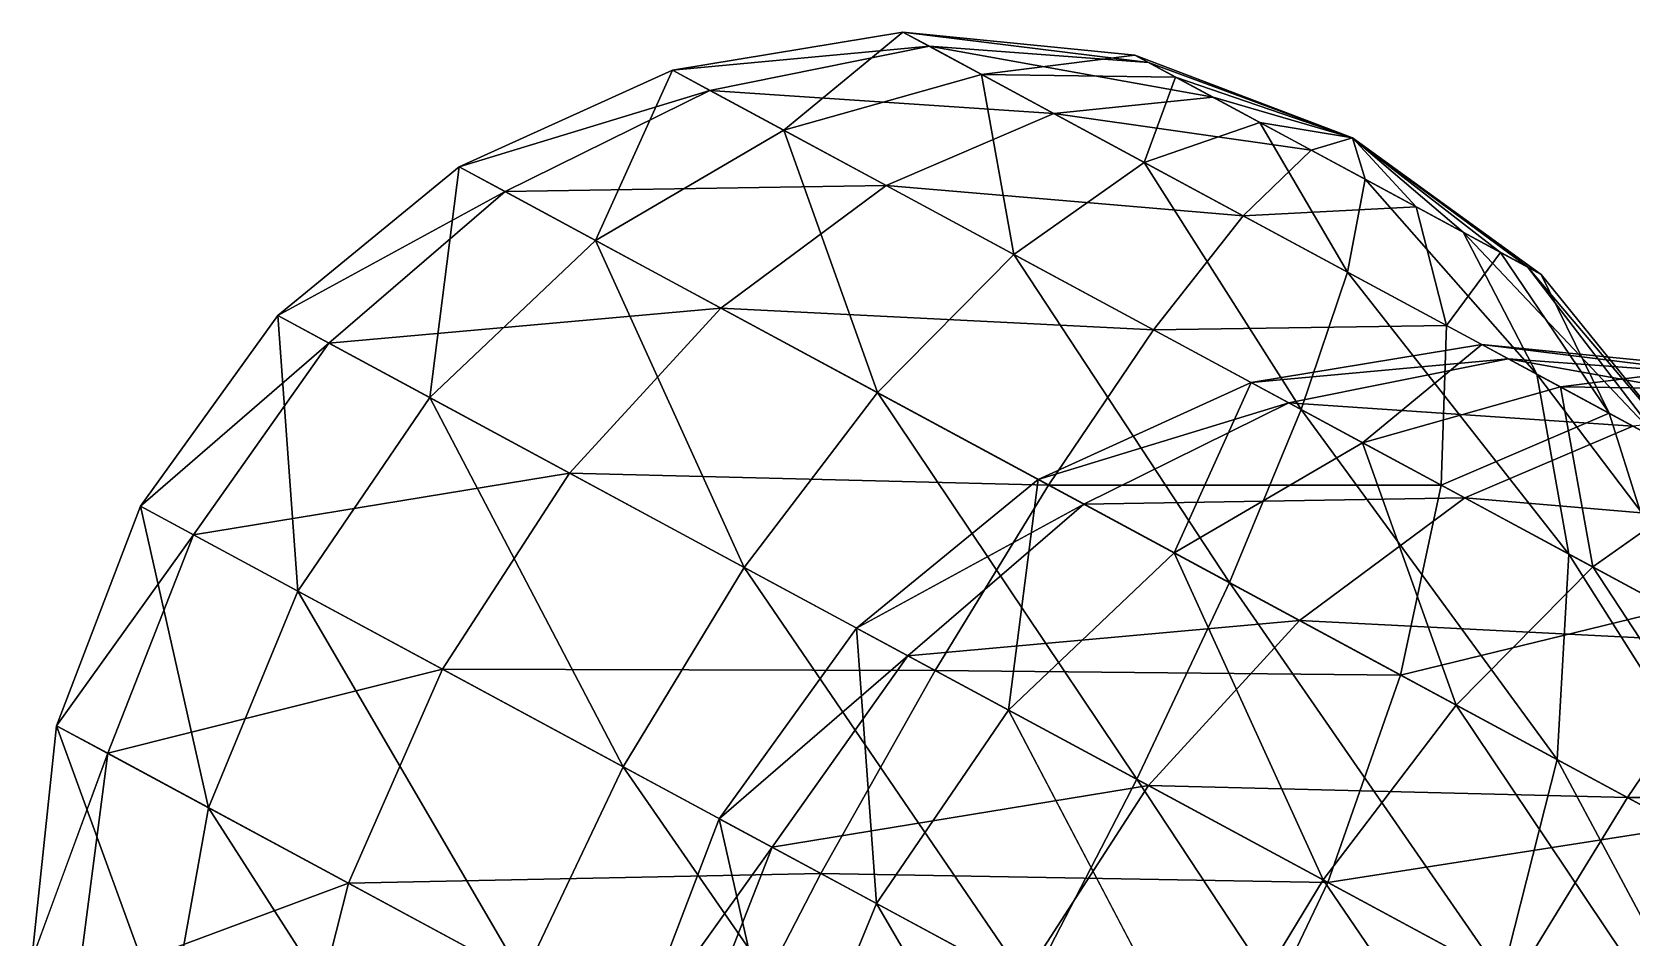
# Model space of a CAD drawing. Header units: metres. Extents: x -386 to 289, y -317 to 299.
# Drawn here: x -207.2 to -153.9, y 128.7 to 158.9 of the extents above; entities that cross this region are included whole.
import ezdxf

# ---------------------------------------------------------------- set-up
doc = ezdxf.new("R2010")
doc.units = ezdxf.units.M

msp = doc.modelspace()

# ---------------------------------------------------------------- linework, layer by layer
for points in [[(-177.28258, 158.38058, -405.7804), (-185.84984, 157.58594, -397.26187), (-178.16563, 158.85706, -398.08093), (-178.16553, 158.85716, -398.08084)], [(-178.16563, 158.85706, -398.08093), (-185.84984, 157.58594, -397.26187), (-182.13998, 155.58421, -387.1225), (-182.13988, 155.58432, -387.1224)], [(-178.16563, 158.85706, -398.08093), (-182.13998, 155.58421, -387.1225), (-175.54237, 157.44162, -390.9113), (-175.54227, 157.44173, -390.9112)], [(-169.97331, 157.84216, -403.02026), (-177.28258, 158.38058, -405.7804), (-178.16563, 158.85706, -398.08093), (-178.16553, 158.85716, -398.08084)], [(-169.97331, 157.84216, -403.02026), (-178.16563, 158.85706, -398.08093), (-170.43042, 158.0888, -399.03473), (-170.43031, 158.08891, -399.03464)], [(-170.43042, 158.0888, -399.03473), (-178.16563, 158.85706, -398.08093), (-175.54237, 157.44162, -390.9113), (-175.54227, 157.44173, -390.9112)], [(-177.28258, 158.38058, -405.7804), (-184.601, 156.91211, -408.15057), (-185.84984, 157.58594, -397.26187), (-185.84973, 157.58604, -397.26178)], [(-173.12982, 156.13988, -411.94662), (-184.601, 156.91211, -408.15057), (-177.28258, 158.38058, -405.7804), (-177.28247, 158.38069, -405.7803)], [(-167.82368, 156.6823, -406.21216), (-173.12982, 156.13988, -411.94662), (-177.28258, 158.38058, -405.7804), (-177.28247, 158.38069, -405.7803)], [(-167.82368, 156.6823, -406.21216), (-177.28258, 158.38058, -405.7804), (-169.97331, 157.84216, -403.02026), (-169.9732, 157.84227, -403.02017)], [(-170.43042, 158.0888, -399.03473), (-175.54237, 157.44162, -390.9113), (-169.07253, 157.35612, -395.32346), (-169.07242, 157.35623, -395.32336)], [(-163.17133, 155.33356, -400.0583), (-169.97331, 157.84216, -403.02026), (-170.43042, 158.0888, -399.03473), (-170.43031, 158.08891, -399.03464)], [(-163.17133, 155.33356, -400.0583), (-170.43042, 158.0888, -399.03473), (-169.07253, 157.35612, -395.32346), (-169.07242, 157.35623, -395.32336)], [(-184.601, 156.91211, -408.15057), (-192.95935, 154.36208, -396.6334), (-185.84984, 157.58594, -397.26187), (-185.84973, 157.58604, -397.26178)], [(-185.84984, 157.58594, -397.26187), (-192.95935, 154.36208, -396.6334), (-188.41574, 151.91048, -384.21524), (-188.41563, 151.91058, -384.21515)], [(-185.84984, 157.58594, -397.26187), (-188.41574, 151.91048, -384.21524), (-182.13998, 155.58421, -387.1225), (-182.13988, 155.58432, -387.1224)], [(-175.54237, 157.44162, -390.9113), (-182.13998, 155.58421, -387.1225), (-174.46552, 151.44328, -380.44922), (-174.46541, 151.44339, -380.44913)], [(-175.54237, 157.44162, -390.9113), (-174.46552, 151.44328, -380.44922), (-170.1157, 154.51355, -386.1926), (-170.1156, 154.51366, -386.1925)], [(-169.07253, 157.35612, -395.32346), (-175.54237, 157.44162, -390.9113), (-170.1157, 154.51355, -386.1926), (-170.1156, 154.51366, -386.1925)], [(-163.17133, 155.33356, -400.0583), (-167.82368, 156.6823, -406.21216), (-169.97331, 157.84216, -403.02026), (-169.9732, 157.84227, -403.02017)], [(-184.601, 156.91211, -408.15057), (-191.42986, 153.5368, -409.96927), (-192.95935, 154.36208, -396.6334), (-192.95924, 154.36218, -396.6333)], [(-178.72812, 153.74326, -416.87094), (-191.42986, 153.5368, -409.96927), (-184.601, 156.91211, -408.15057), (-184.60089, 156.91222, -408.15048)], [(-173.12982, 156.13988, -411.94662), (-178.72812, 153.74326, -416.87094), (-184.601, 156.91211, -408.15057), (-184.60089, 156.91222, -408.15048)], [(-169.07253, 157.35612, -395.32346), (-170.1157, 154.51355, -386.1926), (-166.26347, 155.84044, -392.88086), (-166.26337, 155.84055, -392.88077)], [(-163.17133, 155.33356, -400.0583), (-169.07253, 157.35612, -395.32346), (-166.26347, 155.84044, -392.88086), (-166.26337, 155.84055, -392.88077)], [(-164.55753, 154.91997, -407.7551), (-173.12982, 156.13988, -411.94662), (-167.82368, 156.6823, -406.21216), (-167.82358, 156.6824, -406.21207)], [(-163.17133, 155.33356, -400.0583), (-164.55753, 154.91997, -407.7551), (-167.82368, 156.6823, -406.21216), (-167.82358, 156.6824, -406.21207)], [(-167.82368, 156.6823, -406.21216), (-167.82368, 156.6823, -406.21216), (-164.55753, 154.91997, -407.7551), (-164.55742, 154.92007, -407.755)], [(-166.82008, 152.73534, -414.9274), (-178.72812, 153.74326, -416.87094), (-173.12982, 156.13988, -411.94662), (-173.12971, 156.13998, -411.94653)], [(-164.55753, 154.91997, -407.7551), (-166.82008, 152.73534, -414.9274), (-173.12982, 156.13988, -411.94662), (-173.12971, 156.13998, -411.94653)], [(-173.12982, 156.13988, -411.94662), (-173.12982, 156.13988, -411.94662), (-166.82008, 152.73534, -414.9274), (-166.81998, 152.73544, -414.9273)], [(-166.26347, 155.84044, -392.88086), (-170.1157, 154.51355, -386.1926), (-163.33969, 150.8574, -385.18918), (-163.33958, 150.85751, -385.1891)], [(-166.26347, 155.84044, -392.88086), (-163.33969, 150.8574, -385.18918), (-162.75595, 153.94789, -392.36148), (-162.75584, 153.948, -392.3614)], [(-163.17133, 155.33356, -400.0583), (-166.26347, 155.84044, -392.88086), (-162.75595, 153.94789, -392.36148), (-162.75584, 153.948, -392.3614)], [(-182.13998, 155.58421, -387.1225), (-188.41574, 151.91048, -384.21524), (-179.01646, 146.8389, -376.0422), (-179.01636, 146.839, -376.0421)], [(-182.13998, 155.58421, -387.1225), (-179.01646, 146.8389, -376.0422), (-174.46552, 151.44328, -380.44922), (-174.46541, 151.44339, -380.44913)], [(-163.17133, 155.33356, -400.0583), (-161.05, 153.02742, -407.23572), (-164.55753, 154.91997, -407.7551), (-164.55742, 154.92007, -407.755)], [(-163.17133, 155.33356, -400.0583), (-162.75595, 153.94789, -392.36148), (-159.48979, 152.18556, -393.90442), (-159.48969, 152.18567, -393.90433)], [(-163.17133, 155.33356, -400.0583), (-159.48979, 152.18556, -393.90442), (-157.34016, 151.0257, -397.0963), (-157.34006, 151.0258, -397.09622)], [(-163.17133, 155.33356, -400.0583), (-157.34016, 151.0257, -397.0963), (-156.88306, 150.77905, -401.08185), (-156.88295, 150.77916, -401.08176)], [(-163.17133, 155.33356, -400.0583), (-156.88306, 150.77905, -401.08185), (-158.24095, 151.51173, -404.79312), (-158.24084, 151.51184, -404.79303)], [(-163.17133, 155.33356, -400.0583), (-158.24095, 151.51173, -404.79312), (-161.05, 153.02742, -407.23572), (-161.0499, 153.02753, -407.23563)], [(-161.05, 153.02742, -407.23572), (-166.82008, 152.73534, -414.9274), (-164.55753, 154.91997, -407.7551), (-164.55742, 154.92007, -407.755)], [(-191.42986, 153.5368, -409.96927), (-199.00969, 149.40517, -396.2383), (-192.95935, 154.36208, -396.6334), (-192.95924, 154.36218, -396.6333)], [(-192.95935, 154.36208, -396.6334), (-199.00969, 149.40517, -396.2383), (-193.94194, 146.67076, -382.38766), (-193.94183, 146.67087, -382.38757)], [(-192.95935, 154.36208, -396.6334), (-193.94194, 146.67076, -382.38766), (-188.41574, 151.91048, -384.21524), (-188.41563, 151.91058, -384.21515)], [(-170.1157, 154.51355, -386.1926), (-174.46552, 151.44328, -380.44922), (-164.88278, 146.27272, -379.0302), (-164.88268, 146.27283, -379.03012)], [(-170.1157, 154.51355, -386.1926), (-164.88278, 146.27272, -379.0302), (-163.33969, 150.8574, -385.18918), (-163.33958, 150.85751, -385.1891)], [(-178.72812, 153.74326, -416.87094), (-184.23706, 149.65578, -420.6495), (-191.42986, 153.5368, -409.96927), (-191.42975, 153.53691, -409.96918)], [(-169.80481, 148.92851, -421.08636), (-184.23706, 149.65578, -420.6495), (-178.72812, 153.74326, -416.87094), (-178.72801, 153.74336, -416.87085)], [(-166.82008, 152.73534, -414.9274), (-169.80481, 148.92851, -421.08636), (-178.72812, 153.74326, -416.87094), (-178.72801, 153.74336, -416.87085)], [(-178.72812, 153.74326, -416.87094), (-178.72812, 153.74326, -416.87094), (-169.80481, 148.92851, -421.08636), (-169.8047, 148.92862, -421.08627)], [(-162.75595, 153.94789, -392.36148), (-163.33969, 150.8574, -385.18918), (-157.02995, 147.45287, -388.16995), (-157.02985, 147.45297, -388.16986)], [(-162.75595, 153.94789, -392.36148), (-157.02995, 147.45287, -388.16995), (-159.48979, 152.18556, -393.90442), (-159.48969, 152.18567, -393.90433)], [(-191.42986, 153.5368, -409.96927), (-197.30374, 148.4847, -411.11255), (-199.00969, 149.40517, -396.2383), (-199.00958, 149.40527, -396.23822)], [(-184.23706, 149.65578, -420.6495), (-197.30374, 148.4847, -411.11255), (-191.42986, 153.5368, -409.96927), (-191.42975, 153.53691, -409.96918)], [(-160.04407, 149.0792, -413.92398), (-169.80481, 148.92851, -421.08636), (-166.82008, 152.73534, -414.9274), (-166.81998, 152.73544, -414.9273)], [(-161.05, 153.02742, -407.23572), (-160.04407, 149.0792, -413.92398), (-166.82008, 152.73534, -414.9274), (-166.81998, 152.73544, -414.9273)], [(-158.24095, 151.51173, -404.79312), (-160.04407, 149.0792, -413.92398), (-161.05, 153.02742, -407.23572), (-161.0499, 153.02753, -407.23563)], [(-159.48979, 152.18556, -393.90442), (-157.02995, 147.45287, -388.16995), (-152.8772, 145.21216, -394.33618), (-152.87709, 145.21227, -394.3361)], [(-159.48979, 152.18556, -393.90442), (-152.8772, 145.21216, -394.33618), (-157.34016, 151.0257, -397.0963), (-157.34006, 151.0258, -397.09622)], [(-188.41574, 151.91048, -384.21524), (-193.94194, 146.67076, -382.38766), (-183.4584, 141.01416, -373.27182), (-183.4583, 141.01427, -373.27173)], [(-188.41574, 151.91048, -384.21524), (-183.4584, 141.01416, -373.27182), (-179.01646, 146.8389, -376.0422), (-179.01636, 146.839, -376.0421)], [(-174.46552, 151.44328, -380.44922), (-179.01646, 146.8389, -376.0422), (-167.28006, 140.50629, -374.30426), (-167.27995, 140.5064, -374.30417)], [(-174.46552, 151.44328, -380.44922), (-167.28006, 140.50629, -374.30426), (-164.88278, 146.27272, -379.0302), (-164.88268, 146.27283, -379.03012)], [(-158.24095, 151.51173, -404.79312), (-154.6174, 146.15112, -409.2053), (-160.04407, 149.0792, -413.92398), (-160.04396, 149.0793, -413.9239)], [(-156.88306, 150.77905, -401.08185), (-154.6174, 146.15112, -409.2053), (-158.24095, 151.51173, -404.79312), (-158.24084, 151.51184, -404.79303)], [(-157.34016, 151.0257, -397.0963), (-152.8772, 145.21216, -394.33618), (-151.99414, 144.73569, -402.03564), (-151.99403, 144.7358, -402.03555)], [(-157.34016, 151.0257, -397.0963), (-151.99414, 144.73569, -402.03564), (-156.88306, 150.77905, -401.08185), (-156.88295, 150.77916, -401.08176)], [(-163.33969, 150.8574, -385.18918), (-164.88278, 146.27272, -379.0302), (-155.95947, 141.45796, -383.24564), (-155.95937, 141.45807, -383.24554)], [(-163.33969, 150.8574, -385.18918), (-155.95947, 141.45796, -383.24564), (-157.02995, 147.45287, -388.16995), (-157.02985, 147.45297, -388.16986)], [(-156.88306, 150.77905, -401.08185), (-151.99414, 144.73569, -402.03564), (-154.6174, 146.15112, -409.2053), (-154.6173, 146.15123, -409.2052)], [(-197.30374, 148.4847, -411.11255), (-203.58852, 143.05304, -396.10358), (-199.00969, 149.40517, -396.2383), (-199.00958, 149.40527, -396.23822)], [(-199.00969, 149.40517, -396.2383), (-203.58852, 143.05304, -396.10358), (-198.342, 140.22217, -381.7643), (-198.34189, 140.22227, -381.76422)], [(-199.00969, 149.40517, -396.2383), (-198.342, 140.22217, -381.7643), (-193.94194, 146.67076, -382.38766), (-193.94183, 146.67087, -382.38757)], [(-184.23706, 149.65578, -420.6495), (-189.28123, 144.15598, -423.02478), (-197.30374, 148.4847, -411.11255), (-197.30363, 148.4848, -411.11246)], [(-173.30829, 143.75894, -425.81232), (-189.28123, 144.15598, -423.02478), (-184.23706, 149.65578, -420.6495), (-184.23695, 149.65588, -420.6494)], [(-169.80481, 148.92851, -421.08636), (-173.30829, 143.75894, -425.81232), (-184.23706, 149.65578, -420.6495), (-184.23695, 149.65588, -420.6494)], [(-184.23706, 149.65578, -420.6495), (-184.23706, 149.65578, -420.6495), (-173.30829, 143.75894, -425.81232), (-173.30818, 143.75905, -425.81223)], [(-160.22208, 143.75795, -419.66733), (-173.30829, 143.75894, -425.81232), (-169.80481, 148.92851, -421.08636), (-169.8047, 148.92862, -421.08627)], [(-160.04407, 149.0792, -413.92398), (-160.22208, 143.75795, -419.66733), (-169.80481, 148.92851, -421.08636), (-169.8047, 148.92862, -421.08627)], [(-154.6174, 146.15112, -409.2053), (-160.22208, 143.75795, -419.66733), (-160.04407, 149.0792, -413.92398), (-160.04396, 149.0793, -413.9239)], [(-197.30374, 148.4847, -411.11255), (-201.8224, 142.10008, -411.5025), (-203.58852, 143.05304, -396.10358), (-203.58841, 143.05315, -396.1035)], [(-189.28123, 144.15598, -423.02478), (-201.8224, 142.10008, -411.5025), (-197.30374, 148.4847, -411.11255), (-197.30363, 148.4848, -411.11246)], [(-157.98213, 147.96661, -574.06305), (-166.5494, 147.17197, -565.54456), (-158.86519, 148.44308, -566.3636), (-158.86508, 148.44319, -566.36346)], [(-158.86519, 148.44308, -566.3636), (-166.5494, 147.17197, -565.54456), (-162.83954, 145.17024, -555.40515), (-162.83943, 145.17035, -555.405)], [(-158.86519, 148.44308, -566.3636), (-162.83954, 145.17024, -555.40515), (-156.24193, 147.02765, -559.194), (-156.24182, 147.02776, -559.19385)], [(-150.67287, 147.42819, -571.3029), (-157.98213, 147.96661, -574.06305), (-158.86519, 148.44308, -566.3636), (-158.86508, 148.44319, -566.36346)], [(-150.67287, 147.42819, -571.3029), (-158.86519, 148.44308, -566.3636), (-151.12997, 147.67484, -567.3174), (-151.12987, 147.67494, -567.31726)], [(-151.12997, 147.67484, -567.3174), (-158.86519, 148.44308, -566.3636), (-156.24193, 147.02765, -559.194), (-156.24182, 147.02776, -559.19385)], [(-157.98213, 147.96661, -574.06305), (-165.30055, 146.49814, -576.4332), (-166.5494, 147.17197, -565.54456), (-166.54929, 147.17207, -565.54443)], [(-153.82938, 145.7259, -580.2293), (-165.30055, 146.49814, -576.4332), (-157.98213, 147.96661, -574.06305), (-157.98203, 147.96672, -574.0629)], [(-148.52324, 146.26833, -574.4948), (-153.82938, 145.7259, -580.2293), (-157.98213, 147.96661, -574.06305), (-157.98203, 147.96672, -574.0629)], [(-148.52324, 146.26833, -574.4948), (-157.98213, 147.96661, -574.06305), (-150.67287, 147.42819, -571.3029), (-150.67276, 147.4283, -571.3028)], [(-157.02995, 147.45287, -388.16995), (-155.95947, 141.45796, -383.24564), (-150.0866, 138.28912, -391.966), (-150.08649, 138.28923, -391.9659)], [(-157.02995, 147.45287, -388.16995), (-150.0866, 138.28912, -391.966), (-152.8772, 145.21216, -394.33618), (-152.87709, 145.21227, -394.3361)], [(-151.12997, 147.67484, -567.3174), (-156.24193, 147.02765, -559.194), (-149.77208, 146.94215, -563.6061), (-149.77197, 146.94226, -563.60596)], [(-179.01646, 146.8389, -376.0422), (-183.4584, 141.01416, -373.27182), (-170.36816, 133.95103, -371.3334), (-170.36806, 133.95114, -371.3333)], [(-179.01646, 146.8389, -376.0422), (-170.36816, 133.95103, -371.3334), (-167.28006, 140.50629, -374.30426), (-167.27995, 140.5064, -374.30417)], [(-165.30055, 146.49814, -576.4332), (-173.6589, 143.9481, -564.9161), (-166.5494, 147.17197, -565.54456), (-166.54929, 147.17207, -565.54443)], [(-166.5494, 147.17197, -565.54456), (-173.6589, 143.9481, -564.9161), (-169.1153, 141.4965, -552.49786), (-169.11519, 141.49661, -552.49774)], [(-166.5494, 147.17197, -565.54456), (-169.1153, 141.4965, -552.49786), (-162.83954, 145.17024, -555.40515), (-162.83943, 145.17035, -555.405)], [(-156.24193, 147.02765, -559.194), (-162.83954, 145.17024, -555.40515), (-155.16507, 141.02931, -548.7319), (-155.16496, 141.02942, -548.73175)], [(-156.24193, 147.02765, -559.194), (-155.16507, 141.02931, -548.7319), (-150.81526, 144.09958, -554.4752), (-150.81516, 144.09969, -554.4751)], [(-149.77208, 146.94215, -563.6061), (-156.24193, 147.02765, -559.194), (-150.81526, 144.09958, -554.4752), (-150.81516, 144.09969, -554.4751)], [(-193.94194, 146.67076, -382.38766), (-198.342, 140.22217, -381.7643), (-187.48865, 134.36601, -372.3269), (-187.48854, 134.36612, -372.3268)], [(-193.94194, 146.67076, -382.38766), (-187.48865, 134.36601, -372.3269), (-183.4584, 141.01416, -373.27182), (-183.4583, 141.01427, -373.27173)], [(-165.30055, 146.49814, -576.4332), (-172.12941, 143.12283, -578.25195), (-173.6589, 143.9481, -564.9161), (-173.6588, 143.94821, -564.91595)], [(-159.42767, 143.32928, -585.15356), (-172.12941, 143.12283, -578.25195), (-165.30055, 146.49814, -576.4332), (-165.30045, 146.49825, -576.4331)], [(-164.88278, 146.27272, -379.0302), (-167.28006, 140.50629, -374.30426), (-156.35129, 134.60944, -379.4671), (-156.35118, 134.60954, -379.467)], [(-153.82938, 145.7259, -580.2293), (-159.42767, 143.32928, -585.15356), (-165.30055, 146.49814, -576.4332), (-165.30045, 146.49825, -576.4331)], [(-164.88278, 146.27272, -379.0302), (-156.35129, 134.60944, -379.4671), (-155.95947, 141.45796, -383.24564), (-155.95937, 141.45807, -383.24554)], [(-154.6174, 146.15112, -409.2053), (-152.5476, 139.61702, -412.99408), (-160.22208, 143.75795, -419.66733), (-160.22197, 143.75806, -419.66724)], [(-147.51964, 142.32137, -583.21), (-159.42767, 143.32928, -585.15356), (-153.82938, 145.7259, -580.2293), (-153.82927, 145.72601, -580.2292)], [(-151.99414, 144.73569, -402.03564), (-152.5476, 139.61702, -412.99408), (-154.6174, 146.15112, -409.2053), (-154.6173, 146.15123, -409.2052)], [(-162.83954, 145.17024, -555.40515), (-169.1153, 141.4965, -552.49786), (-159.71602, 136.42493, -544.3248), (-159.71591, 136.42503, -544.3247)], [(-162.83954, 145.17024, -555.40515), (-159.71602, 136.42493, -544.3248), (-155.16507, 141.02931, -548.7319), (-155.16496, 141.02942, -548.73175)], [(-189.28123, 144.15598, -423.02478), (-193.51688, 137.61867, -423.83496), (-201.8224, 142.10008, -411.5025), (-201.8223, 142.10019, -411.5024)], [(-177.09177, 137.5789, -428.78317), (-193.51688, 137.61867, -423.83496), (-189.28123, 144.15598, -423.02478), (-189.28113, 144.15608, -423.0247)], [(-173.30829, 143.75894, -425.81232), (-177.09177, 137.5789, -428.78317), (-189.28123, 144.15598, -423.02478), (-189.28113, 144.15608, -423.0247)], [(-189.28123, 144.15598, -423.02478), (-189.28123, 144.15598, -423.02478), (-177.09177, 137.5789, -428.78317), (-177.09166, 137.57901, -428.78308)], [(-150.81526, 144.09958, -554.4752), (-155.16507, 141.02931, -548.7319), (-145.58234, 135.85875, -547.31287), (-145.58223, 135.85886, -547.31274)], [(-172.12941, 143.12283, -578.25195), (-179.70924, 138.9912, -564.521), (-173.6589, 143.9481, -564.9161), (-173.6588, 143.94821, -564.91595)], [(-173.6589, 143.9481, -564.9161), (-179.70924, 138.9912, -564.521), (-174.6415, 136.25679, -550.6703), (-174.64139, 136.2569, -550.67017)], [(-161.57188, 137.42632, -424.07437), (-177.09177, 137.5789, -428.78317), (-173.30829, 143.75894, -425.81232), (-173.30818, 143.75905, -425.81223)], [(-173.6589, 143.9481, -564.9161), (-174.6415, 136.25679, -550.6703), (-169.1153, 141.4965, -552.49786), (-169.11519, 141.49661, -552.49774)], [(-160.22208, 143.75795, -419.66733), (-161.57188, 137.42632, -424.07437), (-173.30829, 143.75894, -425.81232), (-173.30818, 143.75905, -425.81223)], [(-152.5476, 139.61702, -412.99408), (-161.57188, 137.42632, -424.07437), (-160.22208, 143.75795, -419.66733), (-160.22197, 143.75806, -419.66724)], [(-201.8224, 142.10008, -411.5025), (-206.3838, 135.73854, -396.2383), (-203.58852, 143.05304, -396.10358), (-203.58841, 143.05315, -396.1035)], [(-203.58852, 143.05304, -396.10358), (-206.3838, 135.73854, -396.2383), (-201.31606, 133.00414, -382.38766), (-201.31595, 133.00424, -382.38757)], [(-203.58852, 143.05304, -396.10358), (-201.31606, 133.00414, -382.38766), (-198.342, 140.22217, -381.7643), (-198.34189, 140.22227, -381.76422)], [(-172.12941, 143.12283, -578.25195), (-178.0033, 138.07072, -579.3952), (-179.70924, 138.9912, -564.521), (-179.70914, 138.9913, -564.5209)], [(-164.93661, 139.2418, -588.9321), (-178.0033, 138.07072, -579.3952), (-172.12941, 143.12283, -578.25195), (-172.1293, 143.12294, -578.25183)], [(-159.42767, 143.32928, -585.15356), (-164.93661, 139.2418, -588.9321), (-172.12941, 143.12283, -578.25195), (-172.1293, 143.12294, -578.25183)], [(-150.50436, 138.51454, -589.369), (-164.93661, 139.2418, -588.9321), (-159.42767, 143.32928, -585.15356), (-159.42757, 143.32939, -585.15344)], [(-147.51964, 142.32137, -583.21), (-150.50436, 138.51454, -589.369), (-159.42767, 143.32928, -585.15356), (-159.42757, 143.32939, -585.15344)], [(-159.42767, 143.32928, -585.15356), (-159.42767, 143.32928, -585.15356), (-150.50436, 138.51454, -589.369), (-150.50426, 138.51465, -589.3689)], [(-201.8224, 142.10008, -411.5025), (-204.67786, 134.81807, -411.11255), (-206.3838, 135.73854, -396.2383), (-206.3837, 135.73865, -396.23822)], [(-193.51688, 137.61867, -423.83496), (-204.67786, 134.81807, -411.11255), (-201.8224, 142.10008, -411.5025), (-201.8223, 142.10019, -411.5024)], [(-169.1153, 141.4965, -552.49786), (-174.6415, 136.25679, -550.6703), (-164.15796, 130.60019, -541.5545), (-164.15785, 130.6003, -541.5544)], [(-169.1153, 141.4965, -552.49786), (-164.15796, 130.60019, -541.5545), (-159.71602, 136.42493, -544.3248), (-159.71591, 136.42503, -544.3247)], [(-155.95947, 141.45796, -383.24564), (-156.35129, 134.60944, -379.4671), (-149.1585, 130.72841, -390.1473), (-149.15839, 130.72852, -390.14722)], [(-155.95947, 141.45796, -383.24564), (-149.1585, 130.72841, -390.1473), (-150.0866, 138.28912, -391.966), (-150.08649, 138.28923, -391.9659)], [(-183.4584, 141.01416, -373.27182), (-187.48865, 134.36601, -372.3269), (-173.93661, 127.053734, -370.3201), (-173.93651, 127.05383, -370.32)], [(-183.4584, 141.01416, -373.27182), (-173.93661, 127.053734, -370.3201), (-170.36816, 133.95103, -371.3334), (-170.36806, 133.95114, -371.3333)], [(-155.16507, 141.02931, -548.7319), (-159.71602, 136.42493, -544.3248), (-147.97961, 130.09232, -542.5869), (-147.9795, 130.09242, -542.5868)], [(-155.16507, 141.02931, -548.7319), (-147.97961, 130.09232, -542.5869), (-145.58234, 135.85875, -547.31287), (-145.58223, 135.85886, -547.31274)], [(-167.28006, 140.50629, -374.30426), (-170.36816, 133.95103, -371.3334), (-158.1787, 127.373955, -377.0918), (-158.17859, 127.374054, -377.0917)], [(-167.28006, 140.50629, -374.30426), (-158.1787, 127.373955, -377.0918), (-156.35129, 134.60944, -379.4671), (-156.35118, 134.60954, -379.467)], [(-198.342, 140.22217, -381.7643), (-201.31606, 133.00414, -382.38766), (-190.83252, 127.34753, -373.27182), (-190.83241, 127.347626, -373.27173)], [(-198.342, 140.22217, -381.7643), (-190.83252, 127.34753, -373.27182), (-187.48865, 134.36601, -372.3269), (-187.48854, 134.36612, -372.3268)], [(-152.5476, 139.61702, -412.99408), (-152.1726, 132.35474, -415.90134), (-161.57188, 137.42632, -424.07437), (-161.57178, 137.42642, -424.07428)], [(-178.0033, 138.07072, -579.3952), (-184.28807, 132.63907, -564.3862), (-179.70924, 138.9912, -564.521), (-179.70914, 138.9913, -564.5209)], [(-179.70924, 138.9912, -564.521), (-184.28807, 132.63907, -564.3862), (-179.04155, 129.8082, -550.04694), (-179.04144, 129.8083, -550.0468)], [(-179.70924, 138.9912, -564.521), (-179.04155, 129.8082, -550.04694), (-174.6415, 136.25679, -550.6703), (-174.64139, 136.2569, -550.67017)], [(-164.93661, 139.2418, -588.9321), (-169.98079, 133.742, -591.30743), (-178.0033, 138.07072, -579.3952), (-178.00319, 138.07083, -579.3951)], [(-154.00784, 133.34497, -594.095), (-169.98079, 133.742, -591.30743), (-164.93661, 139.2418, -588.9321), (-164.93651, 139.24191, -588.932)], [(-150.50436, 138.51454, -589.369), (-154.00784, 133.34497, -594.095), (-164.93661, 139.2418, -588.9321), (-164.93651, 139.24191, -588.932)], [(-164.93661, 139.2418, -588.9321), (-164.93661, 139.2418, -588.9321), (-154.00784, 133.34497, -594.095), (-154.00774, 133.34508, -594.09485)], [(-140.92163, 133.34398, -587.95), (-154.00784, 133.34497, -594.095), (-150.50436, 138.51454, -589.369), (-150.50426, 138.51465, -589.3689)], [(-178.0033, 138.07072, -579.3952), (-182.52196, 131.68611, -579.78516), (-184.28807, 132.63907, -564.3862), (-184.28796, 132.63918, -564.3861)], [(-169.98079, 133.742, -591.30743), (-182.52196, 131.68611, -579.78516), (-178.0033, 138.07072, -579.3952), (-178.00319, 138.07083, -579.3951)], [(-193.51688, 137.61867, -423.83496), (-196.65535, 130.48935, -423.02478), (-204.67786, 134.81807, -411.11255), (-204.67775, 134.81818, -411.11246)], [(-180.89742, 130.80957, -429.79648), (-196.65535, 130.48935, -423.02478), (-193.51688, 137.61867, -423.83496), (-193.51677, 137.61877, -423.83487)], [(-177.09177, 137.5789, -428.78317), (-180.89742, 130.80957, -429.79648), (-193.51688, 137.61867, -423.83496), (-193.51677, 137.61877, -423.83487)], [(-193.51688, 137.61867, -423.83496), (-193.51688, 137.61867, -423.83496), (-180.89742, 130.80957, -429.79648), (-180.89731, 130.80968, -429.7964)], [(-164.00151, 130.51578, -426.84476), (-180.89742, 130.80957, -429.79648), (-177.09177, 137.5789, -428.78317), (-177.09166, 137.57901, -428.78308)], [(-161.57188, 137.42632, -424.07437), (-164.00151, 130.51578, -426.84476), (-177.09177, 137.5789, -428.78317), (-177.09166, 137.57901, -428.78308)], [(-152.1726, 132.35474, -415.90134), (-164.00151, 130.51578, -426.84476), (-161.57188, 137.42632, -424.07437), (-161.57178, 137.42642, -424.07428)], [(-174.6415, 136.25679, -550.6703), (-179.04155, 129.8082, -550.04694), (-168.1882, 123.95204, -540.60956), (-168.1881, 123.95214, -540.60944)], [(-174.6415, 136.25679, -550.6703), (-168.1882, 123.95204, -540.60956), (-164.15796, 130.60019, -541.5545), (-164.15785, 130.6003, -541.5544)], [(-159.71602, 136.42493, -544.3248), (-164.15796, 130.60019, -541.5545), (-151.06772, 123.53706, -539.616), (-151.06761, 123.53716, -539.6159)], [(-159.71602, 136.42493, -544.3248), (-151.06772, 123.53706, -539.616), (-147.97961, 130.09232, -542.5869), (-147.9795, 130.09242, -542.5868)], [(-204.67786, 134.81807, -411.11255), (-207.20505, 127.960175, -396.6334), (-206.3838, 135.73854, -396.2383), (-206.3837, 135.73865, -396.23822)], [(-206.3838, 135.73854, -396.2383), (-207.20505, 127.960175, -396.6334), (-202.66144, 125.508575, -384.21524), (-202.66133, 125.508675, -384.21515)], [(-206.3838, 135.73854, -396.2383), (-202.66144, 125.508575, -384.21524), (-201.31606, 133.00414, -382.38766), (-201.31595, 133.00424, -382.38757)], [(-204.67786, 134.81807, -411.11255), (-205.67554, 127.1349, -409.96927), (-207.20505, 127.960175, -396.6334), (-207.20494, 127.96027, -396.6333)], [(-196.65535, 130.48935, -423.02478), (-205.67554, 127.1349, -409.96927), (-204.67786, 134.81807, -411.11255), (-204.67775, 134.81818, -411.11246)], [(-156.35129, 134.60944, -379.4671), (-158.1787, 127.373955, -377.0918), (-150.15619, 123.04524, -389.00403), (-150.15608, 123.04534, -389.00394)], [(-156.35129, 134.60944, -379.4671), (-150.15619, 123.04524, -389.00403), (-149.1585, 130.72841, -390.1473), (-149.15839, 130.72852, -390.14722)], [(-187.48865, 134.36601, -372.3269), (-190.83252, 127.34753, -373.27182), (-177.74228, 120.28441, -371.3334), (-177.74217, 120.28451, -371.3333)], [(-187.48865, 134.36601, -372.3269), (-177.74228, 120.28441, -371.3334), (-173.93661, 127.053734, -370.3201), (-173.93651, 127.05383, -370.32)], [(-170.36816, 133.95103, -371.3334), (-173.93661, 127.053734, -370.3201), (-161.31715, 120.24464, -376.28162), (-161.31705, 120.244736, -376.28152)], [(-170.36816, 133.95103, -371.3334), (-161.31715, 120.24464, -376.28162), (-158.1787, 127.373955, -377.0918), (-158.17859, 127.374054, -377.0917)], [(-169.98079, 133.742, -591.30743), (-174.21643, 127.204704, -592.1176), (-182.52196, 131.68611, -579.78516), (-182.52185, 131.68622, -579.78503)], [(-157.79132, 127.16493, -597.06586), (-174.21643, 127.204704, -592.1176), (-169.98079, 133.742, -591.30743), (-169.98068, 133.74211, -591.3073)], [(-154.00784, 133.34497, -594.095), (-157.79132, 127.16493, -597.06586), (-169.98079, 133.742, -591.30743), (-169.98068, 133.74211, -591.3073)], [(-169.98079, 133.742, -591.30743), (-169.98079, 133.742, -591.30743), (-157.79132, 127.16493, -597.06586), (-157.79121, 127.16503, -597.06573)], [(-201.31606, 133.00414, -382.38766), (-202.66144, 125.508575, -384.21524), (-193.26216, 120.437004, -376.0422), (-193.26205, 120.4371, -376.0421)], [(-201.31606, 133.00414, -382.38766), (-193.26216, 120.437004, -376.0422), (-190.83252, 127.34753, -373.27182), (-190.83241, 127.347626, -373.27173)], [(-142.27144, 127.012344, -592.35706), (-157.79132, 127.16493, -597.06586), (-154.00784, 133.34497, -594.095), (-154.00774, 133.34508, -594.09485)], [(-140.92163, 133.34398, -587.95), (-142.27144, 127.012344, -592.35706), (-154.00784, 133.34497, -594.095), (-154.00774, 133.34508, -594.09485)], [(-182.52196, 131.68611, -579.78516), (-187.08336, 125.32457, -564.521), (-184.28807, 132.63907, -564.3862), (-184.28796, 132.63918, -564.3861)], [(-184.28807, 132.63907, -564.3862), (-187.08336, 125.32457, -564.521), (-182.01561, 122.590164, -550.6703), (-182.0155, 122.59026, -550.67017)], [(-184.28807, 132.63907, -564.3862), (-182.01561, 122.590164, -550.6703), (-179.04155, 129.8082, -550.04694), (-179.04144, 129.8083, -550.0468)], [(-152.1726, 132.35474, -415.90134), (-153.51799, 124.85918, -417.7289), (-164.00151, 130.51578, -426.84476), (-164.0014, 130.51588, -426.84467)], [(-182.52196, 131.68611, -579.78516), (-185.37741, 124.4041, -579.3952), (-187.08336, 125.32457, -564.521), (-187.08325, 125.32467, -564.5209)], [(-174.21643, 127.204704, -592.1176), (-185.37741, 124.4041, -579.3952), (-182.52196, 131.68611, -579.78516), (-182.52185, 131.68622, -579.78503)], [(-180.89742, 130.80957, -429.79648), (-184.46588, 123.91227, -428.78317), (-196.65535, 130.48935, -423.02478), (-196.65524, 130.48946, -423.0247)], [(-167.34538, 123.4973, -427.78967), (-184.46588, 123.91227, -428.78317), (-180.89742, 130.80957, -429.79648), (-180.89731, 130.80968, -429.7964)], [(-164.00151, 130.51578, -426.84476), (-167.34538, 123.4973, -427.78967), (-180.89742, 130.80957, -429.79648), (-180.89731, 130.80968, -429.7964)], [(-196.65535, 130.48935, -423.02478), (-198.48276, 123.25388, -420.6495), (-205.67554, 127.1349, -409.96927), (-205.67543, 127.135, -409.96918)], [(-184.46588, 123.91227, -428.78317), (-198.48276, 123.25388, -420.6495), (-196.65535, 130.48935, -423.02478), (-196.65524, 130.48946, -423.0247)], [(-196.65535, 130.48935, -423.02478), (-196.65535, 130.48935, -423.02478), (-184.46588, 123.91227, -428.78317), (-184.46577, 123.91237, -428.78308)], [(-164.15796, 130.60019, -541.5545), (-168.1882, 123.95204, -540.60956), (-154.63617, 116.63976, -538.6027), (-154.63606, 116.63986, -538.6026)], [(-153.51799, 124.85918, -417.7289), (-167.34538, 123.4973, -427.78967), (-164.00151, 130.51578, -426.84476), (-164.0014, 130.51588, -426.84467)], [(-164.15796, 130.60019, -541.5545), (-154.63617, 116.63976, -538.6027), (-151.06772, 123.53706, -539.616), (-151.06761, 123.53716, -539.6159)], [(-179.04155, 129.8082, -550.04694), (-182.01561, 122.590164, -550.6703), (-171.53207, 116.933556, -541.5545), (-171.53197, 116.933655, -541.5544)], [(-179.04155, 129.8082, -550.04694), (-171.53207, 116.933556, -541.5545), (-168.1882, 123.95204, -540.60956), (-168.1881, 123.95214, -540.60944)]]:
    msp.add_3dface(points)

doc.saveas('drawing.dxf')
